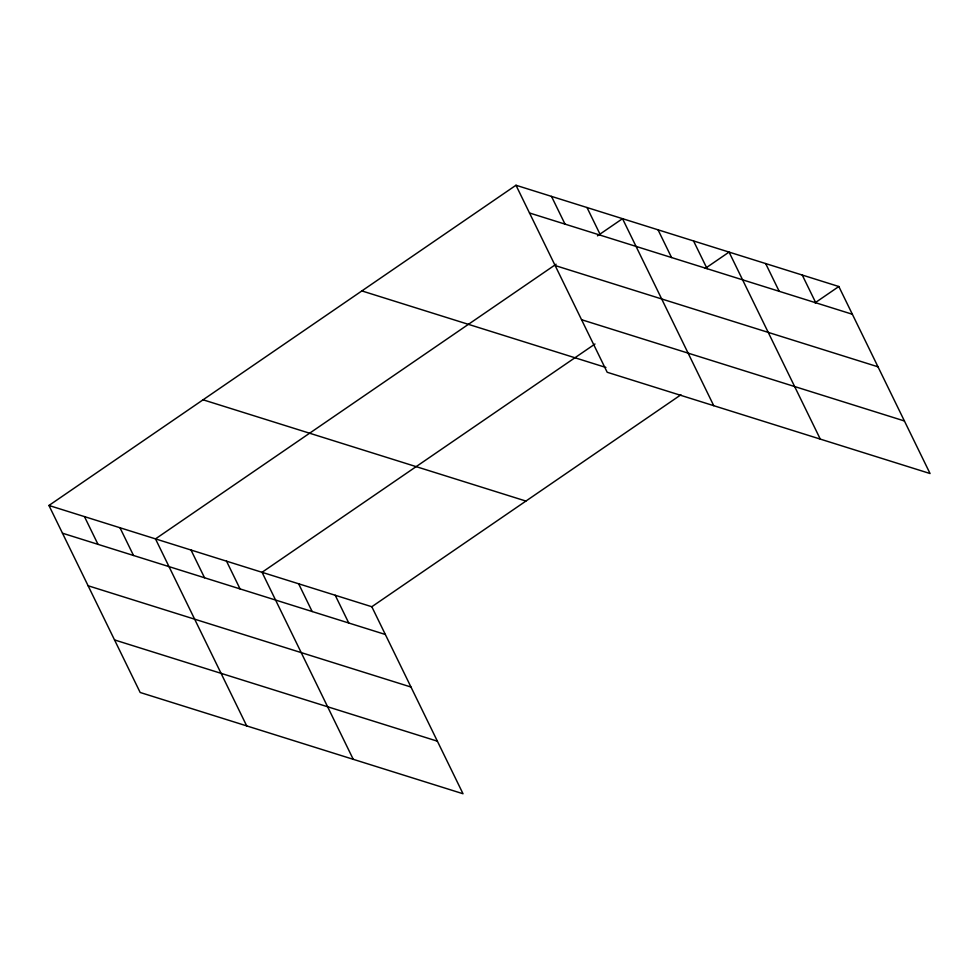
<?xml version="1.0" encoding="UTF-8"?>
<svg xmlns="http://www.w3.org/2000/svg" width="979" height="979" viewBox="0 0 979 979"><rect width="100%" height="100%" fill="white"/><g stroke="black" fill="none" stroke-linecap="round" stroke-linejoin="round"><path stroke-width="1.47" d="M48.95 505.47L371.812 606.735L463.018 793.749L140.168 692.483L48.95 505.47L515.982 185.251L838.832 286.517L930.05 473.53L607.188 372.265L515.982 185.251M556.109 264.208L155.49 538.891L246.708 725.904M597.459 235.853L622.522 218.672L713.74 405.685M594.999 344.008L262.042 572.299L353.248 759.325M705.259 268.405L729.061 252.092L820.28 439.106M371.812 606.735L680.931 394.782M815.03 302.841L838.832 286.517M529.504 212.981L852.366 314.259M555.142 265.542L878.004 366.819M581.55 319.705L904.412 420.97M361.863 290.922L605.903 367.468M203.069 399.799L525.931 501.064M62.472 533.2L385.334 634.478M88.11 585.76L410.972 687.038M114.531 639.923L437.38 741.189M802.242 275.038L815.776 302.78M765.651 263.559L779.186 291.301M693.548 240.944L707.083 268.687M658.035 229.808L671.557 257.538M587.008 207.524L600.531 235.266M551.495 196.387L565.018 224.118M335.222 595.256L348.744 622.999M298.632 583.778L312.154 611.52M226.528 561.163L240.051 588.905M191.003 550.027L204.538 577.757M119.976 527.742L133.511 555.485M84.463 516.606L97.986 544.336"/></g></svg>
